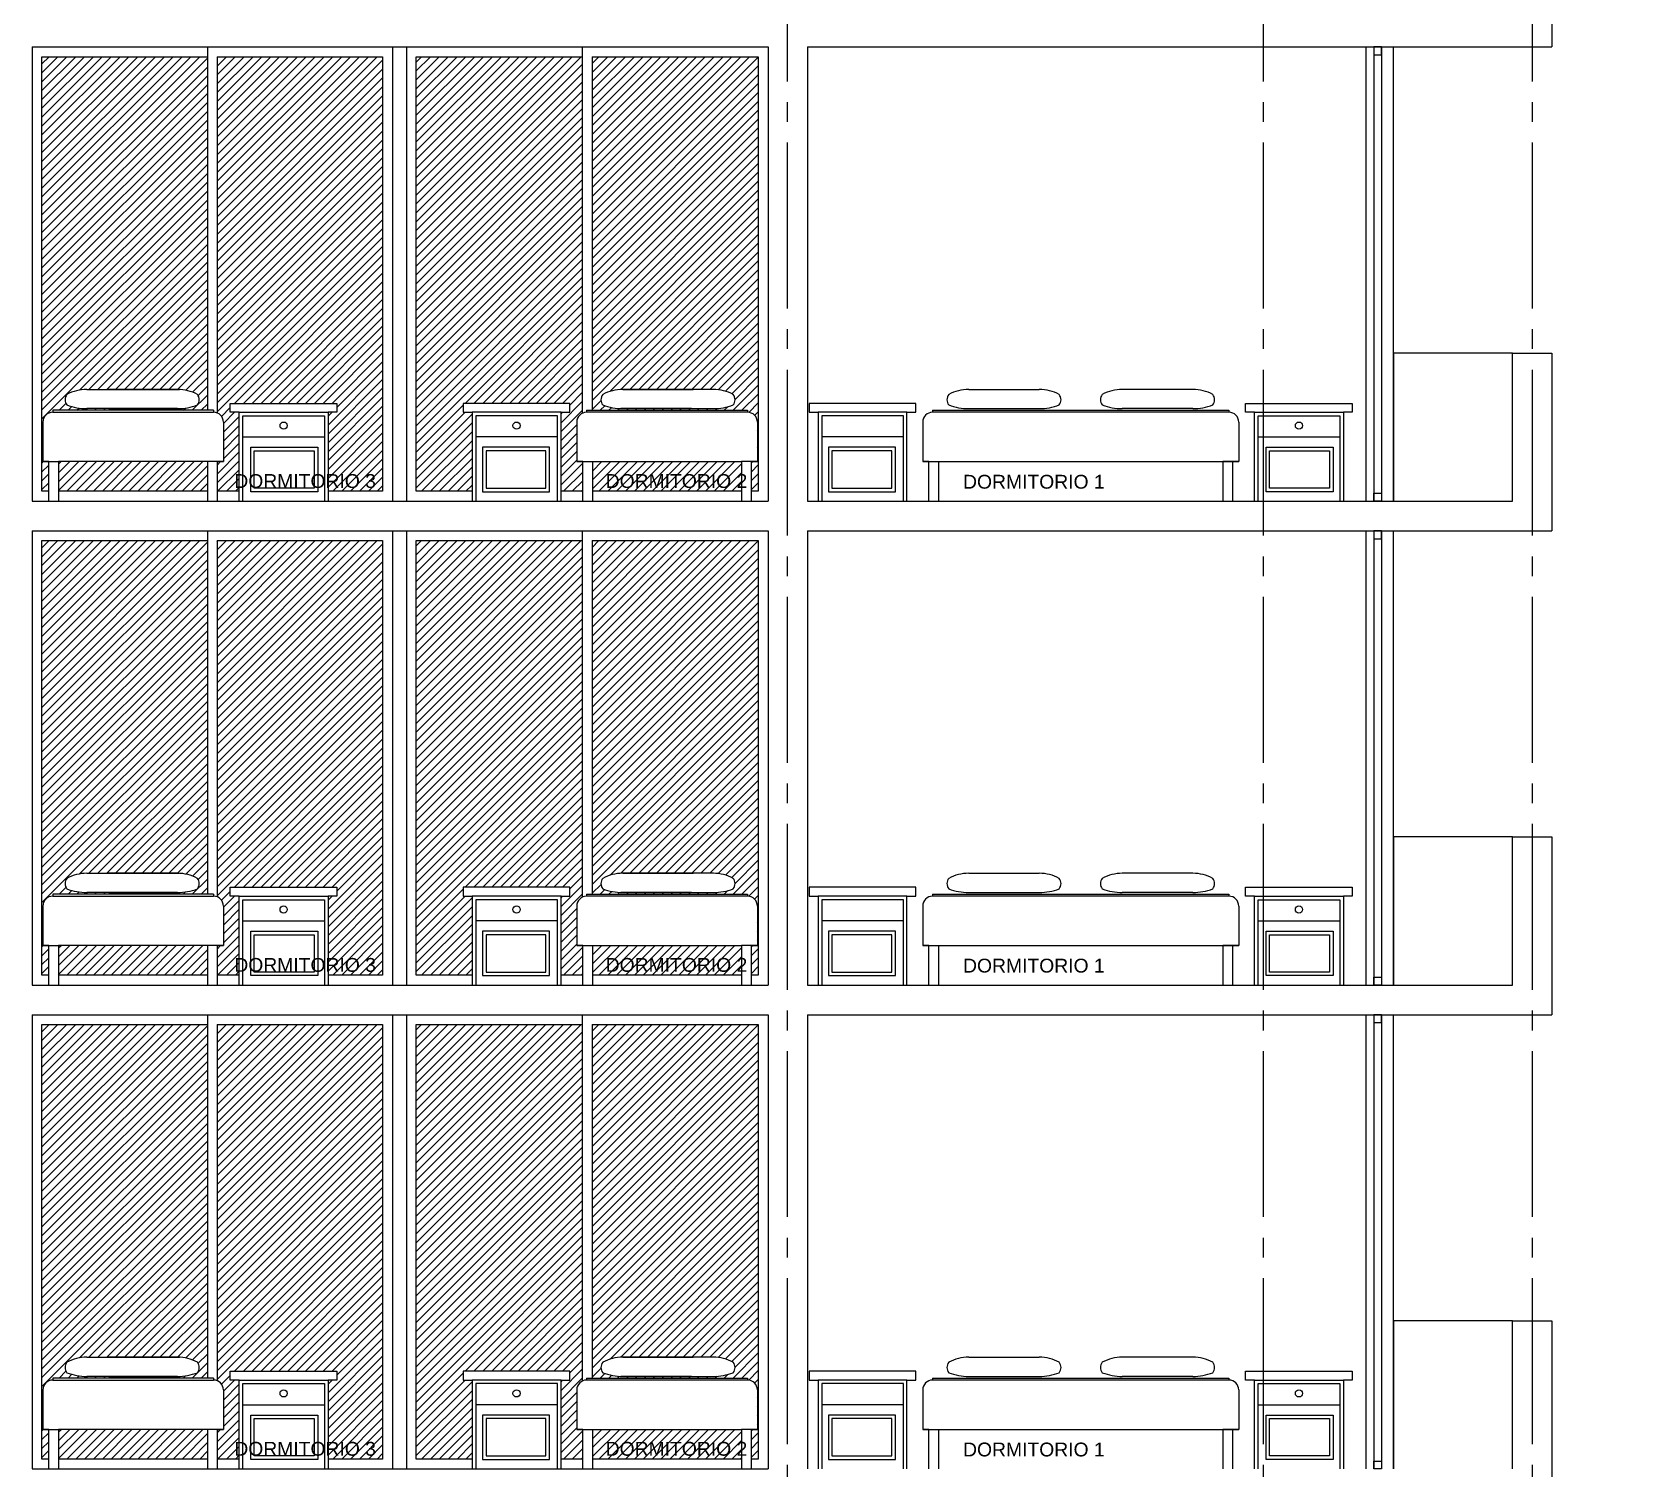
# Model space of a CAD drawing. Header units: millimetres. Extents: x 1217 to 2428, y 234 to 779.
# Drawn here: x 2255.97 to 2264.1, y 389.65 to 396.93 of the extents above; entities that cross this region are included whole.
import ezdxf

# ---------------------------------------------------------------- set-up
doc = ezdxf.new("R2010")
doc.units = ezdxf.units.MM
doc.linetypes.add('ACAD_ISO04W100', pattern=[30, 24, -3, 0, -3])
doc.layers.get('0').update_dxf_attribs({"lineweight": 5})
for name, color, linetype in [('0.1', 251, 'Continuous'), ('0.2', 2, 'Continuous'), ('0.3', 6, 'Continuous'), ('Ejes', 8, 'Continuous'), ('MURO', 5, 'Continuous'), ('Texto', 1, 'Continuous')]:
    doc.layers.add(name, color=color, linetype=linetype)
doc.styles.add('INTERARQ', font='arial.ttf')
doc.styles.get("Standard").update_dxf_attribs({"font": 'arial.ttf'})
doc.dimstyles.new('ESCALA_1-50', dxfattribs={"dimtxt": 0.15, "dimasz": 0.06, "dimexe": 0.18, "dimexo": 0.0625, "dimgap": 0, "dimtad": 0, "dimtih": 1, "dimtoh": 1, "dimzin": 0, "dimdsep": 46, "dimtxsty": 'INTERARQ', "dimblk": 'DIMTICK', "dimcen": 0, "dimse1": 1, "dimse2": 1, "dimclrd": 256, "dimclre": 1, "dimclrt": 2, "dimadec": 0, "dimazin": 0, "dimtfac": 4.5, "dimtofl": 0, "dimtmove": 2, "dimatfit": 3, "dimldrblk": 'DIMTICK', "dimfxl": 1, "dimtolj": 1, "dimtzin": 0, "dimarcsym": 0})
pattern_1 = [(45, (422.33998, -307.52355), (-0.0224506403, 0.0224506403), [])]
pattern_2 = [(45, (422.33998, -305.07355), (-0.0224506403, 0.0224506403), [])]
pattern_3 = [(45, (422.33998, -302.62355), (-0.0224506403, 0.0224506403), [])]

# ---------------------------------------------------------------- blocks, each defined once
blk = doc.blocks.new('DIMTICK')
at = {"color": 1}
for p, q in [((-1, 0), (1, 0)), ((0, 1), (0, -1))]:
    blk.add_line(p, q, dxfattribs=at)
at = {"color": 3, "const_width": 0.141}
blk.add_lwpolyline([(0.71, 0.71), (-0.71, -0.71)], dxfattribs=at)
blk = doc.blocks.new('*D1771')
at = {"layer": '0.1', "lineweight": -2, "ltscale": 3, "transparency": 16777216}
for start, end in [(101.55247, 137.36135), (142.54033, 178.44753)]:
    blk.add_arc((2272.1579, 387.171), 2.2144, start, end, dxfattribs=at)
at = {"layer": 'Defpoints', "color": 0, "ltscale": 3, "transparency": 16777216}
for p in [(2263.1211, 438.421, 0), (2270.8355, 388.9472), (2264.8079, 387.171, 0), (2272.1579, 387.171, 0), (2275.5686, 387.171, 0)]:
    blk.add_point(p, dxfattribs=at)
at = {"layer": '0.1', "lineweight": -2, "ltscale": 3, "transparency": 16777216, "xscale": 0.06, "yscale": 0.06, "zscale": 0.06}
for p, rotation in [((2271.7734, 389.3518), 10.7762347188835), ((2269.9434, 387.171), 269.2237652811169)]:
    blk.add_blockref('DIMTICK', p, dxfattribs=dict(at, rotation=rotation))
at = {"layer": '0.1', "color": 2, "ltscale": 3, "transparency": 16777216, "insert": (2270.4615, 388.5944), "char_height": 0.15, "attachment_point": 5, "style": 'INTERARQ'}
blk.add_mtext('\\A1;80°', dxfattribs=at)

msp = doc.modelspace()

# ---------------------------------------------------------------- hatches: boundary and pattern name
at = {"layer": '0.1', "ltscale": 3}
h = msp.add_hatch(dxfattribs=at)
h.set_pattern_fill('ANSI31', color=256, scale=0.01)
h.set_pattern_definition(pattern_3)
h.paths.add_polyline_path([(2257.07145, 396.80099), (2257.74959, 396.80099), (2257.74959, 394.60099), (2257.4732, 394.60099), (2257.4732, 395.00099), (2257.5182, 395.00099), (2257.5182, 395.04599), (2257.4732, 395.04599), (2257.07145, 395.04599)])
h.paths.add_polyline_path([(2256.912, 396.80099), (2257.07145, 396.80099), (2257.07145, 395.04599), (2256.9782, 395.04599), (2256.9782, 395.00099), (2257.0232, 395.00099), (2257.0232, 394.60099), (2256.91338, 394.60099), (2256.91338, 394.75099), (2256.94338, 394.75099), (2256.94338, 394.95099, 0.3063972), (2256.912, 394.9974)])
h.paths.add_polyline_path([(2256.02441, 396.80099), (2256.862, 396.80099), (2256.862, 395.01099), (2256.07897, 395.01099), (2256.07898, 395.00099, 0.4142136), (2256.02898, 394.95099), (2256.02898, 394.75099), (2256.05898, 394.75099), (2256.05898, 394.60099), (2256.02441, 394.60099)])
h.paths.add_polyline_path([(2256.15083, 395.03802, -0.340832), (2256.15083, 395.0911, -0.1255988), (2256.25178, 395.11687), (2256.71083, 395.11687, -0.1255988), (2256.81178, 395.0911, -0.340832), (2256.81178, 395.03802, -0.0910283), (2256.71083, 395.01948), (2256.25178, 395.01948, -0.0910283)], flags=16)
h.paths.add_polyline_path([(2256.10898, 394.75099), (2256.86338, 394.75099), (2256.86338, 394.60099), (2256.10898, 394.60099)])
h.paths.add_polyline_path([(2257.7347, 394.57919), (2256.98256, 394.57919), (2256.98256, 394.72344), (2257.7347, 394.72344)], flags=9)
h = msp.add_hatch(dxfattribs=at)
h.set_pattern_fill('ANSI31', color=256, scale=0.01)
h.set_pattern_definition(pattern_3)
h.paths.add_polyline_path([(2258.81057, 396.80099), (2259.65155, 396.80099), (2259.64698, 394.95099, 0.4142136), (2259.59698, 395.00099), (2259.59699, 395.01099), (2258.81057, 395.01099)])
h.paths.add_polyline_path([(2258.86418, 395.03802, -0.340832), (2258.86418, 395.0911, -0.1255988), (2258.96513, 395.11687), (2259.32258, 395.11687), (2259.42418, 395.11687, -0.1255988), (2259.52513, 395.0911, -0.340832), (2259.52513, 395.03802, -0.0910283), (2259.42418, 395.01948), (2258.96513, 395.01948, -0.0910283)], flags=16)
h.paths.add_polyline_path([(2258.81258, 394.75099), (2259.56698, 394.75099), (2259.56698, 394.60099), (2258.81258, 394.60099)])
h.paths.add_polyline_path([(2259.61698, 394.75099), (2259.64698, 394.75099), (2259.64698, 394.95099), (2259.65155, 396.80099), (2259.65155, 394.60099), (2259.61698, 394.60099)])
h.paths.add_polyline_path([(2257.91959, 396.80099), (2258.76057, 396.80099), (2258.76057, 394.99589, 0.2861952), (2258.73258, 394.95099), (2258.73258, 394.75099), (2258.76258, 394.75099), (2258.76258, 394.60099), (2258.65276, 394.60099), (2258.65276, 395.00099), (2258.69776, 395.00099), (2258.69776, 395.04599), (2258.20276, 395.04599), (2258.15776, 395.04599), (2258.15776, 395.00099), (2258.20276, 395.00099), (2258.20276, 394.60099), (2257.91959, 394.60099)])
h = msp.add_hatch(dxfattribs=at)
h.set_pattern_fill('ANSI31', color=256, scale=0.01)
h.set_pattern_definition(pattern_2)
h.paths.add_polyline_path([(2257.07145, 394.35099), (2257.74959, 394.35099), (2257.74959, 392.15099), (2257.4732, 392.15099), (2257.4732, 392.55099), (2257.5182, 392.55099), (2257.5182, 392.59599), (2257.4732, 392.59599), (2257.07145, 392.59599)])
h.paths.add_polyline_path([(2256.912, 394.35099), (2257.07145, 394.35099), (2257.07145, 392.59599), (2256.9782, 392.59599), (2256.9782, 392.55099), (2257.0232, 392.55099), (2257.0232, 392.15099), (2256.91338, 392.15099), (2256.91338, 392.30099), (2256.94338, 392.30099), (2256.94338, 392.50099, 0.3063972), (2256.912, 392.5474)])
h.paths.add_polyline_path([(2256.02441, 394.35099), (2256.862, 394.35099), (2256.862, 392.56099), (2256.07897, 392.56099), (2256.07898, 392.55099, 0.4142136), (2256.02898, 392.50099), (2256.02898, 392.30099), (2256.05898, 392.30099), (2256.05898, 392.15099), (2256.02441, 392.15099)])
h.paths.add_polyline_path([(2256.15083, 392.58802, -0.340832), (2256.15083, 392.6411, -0.1255988), (2256.25178, 392.66687), (2256.71083, 392.66687, -0.1255988), (2256.81178, 392.6411, -0.340832), (2256.81178, 392.58802, -0.0910283), (2256.71083, 392.56948), (2256.25178, 392.56948, -0.0910283)], flags=16)
h.paths.add_polyline_path([(2256.10898, 392.30099), (2256.86338, 392.30099), (2256.86338, 392.15099), (2256.10898, 392.15099)])
h.paths.add_polyline_path([(2257.7347, 392.12919), (2256.98256, 392.12919), (2256.98256, 392.27344), (2257.7347, 392.27344)], flags=9)
h = msp.add_hatch(dxfattribs=at)
h.set_pattern_fill('ANSI31', color=256, scale=0.01)
h.set_pattern_definition(pattern_2)
h.paths.add_polyline_path([(2258.81057, 394.35099), (2259.65155, 394.35099), (2259.64698, 392.50099, 0.4142136), (2259.59698, 392.55099), (2259.59699, 392.56099), (2258.81057, 392.56099)])
h.paths.add_polyline_path([(2258.86418, 392.58802, -0.340832), (2258.86418, 392.6411, -0.1255988), (2258.96513, 392.66687), (2259.32258, 392.66687), (2259.42418, 392.66687, -0.1255988), (2259.52513, 392.6411, -0.340832), (2259.52513, 392.58802, -0.0910283), (2259.42418, 392.56948), (2258.96513, 392.56948, -0.0910283)], flags=16)
h.paths.add_polyline_path([(2258.81258, 392.30099), (2259.56698, 392.30099), (2259.56698, 392.15099), (2258.81258, 392.15099)])
h.paths.add_polyline_path([(2259.61698, 392.30099), (2259.64698, 392.30099), (2259.64698, 392.50099), (2259.65155, 394.35099), (2259.65155, 392.15099), (2259.61698, 392.15099)])
h.paths.add_polyline_path([(2257.91959, 394.35099), (2258.76057, 394.35099), (2258.76057, 392.54589, 0.2861952), (2258.73258, 392.50099), (2258.73258, 392.30099), (2258.76258, 392.30099), (2258.76258, 392.15099), (2258.65276, 392.15099), (2258.65276, 392.55099), (2258.69776, 392.55099), (2258.69776, 392.59599), (2258.20276, 392.59599), (2258.15776, 392.59599), (2258.15776, 392.55099), (2258.20276, 392.55099), (2258.20276, 392.15099), (2257.91959, 392.15099)])
h = msp.add_hatch(dxfattribs=at)
h.set_pattern_fill('ANSI31', color=256, scale=0.01)
h.set_pattern_definition(pattern_1)
h.paths.add_polyline_path([(2257.07145, 391.90099), (2257.74959, 391.90099), (2257.74959, 389.70099), (2257.4732, 389.70099), (2257.4732, 390.10099), (2257.5182, 390.10099), (2257.5182, 390.14599), (2257.4732, 390.14599), (2257.07145, 390.14599)])
h.paths.add_polyline_path([(2256.912, 391.90099), (2257.07145, 391.90099), (2257.07145, 390.14599), (2256.9782, 390.14599), (2256.9782, 390.10099), (2257.0232, 390.10099), (2257.0232, 389.70099), (2256.91338, 389.70099), (2256.91338, 389.85099), (2256.94338, 389.85099), (2256.94338, 390.05099, 0.3063972), (2256.912, 390.0974)])
h.paths.add_polyline_path([(2256.02441, 391.90099), (2256.862, 391.90099), (2256.862, 390.11099), (2256.07897, 390.11099), (2256.07898, 390.10099, 0.4142136), (2256.02898, 390.05099), (2256.02898, 389.85099), (2256.05898, 389.85099), (2256.05898, 389.70099), (2256.02441, 389.70099)])
h.paths.add_polyline_path([(2256.15083, 390.13802, -0.340832), (2256.15083, 390.1911, -0.1255988), (2256.25178, 390.21687), (2256.71083, 390.21687, -0.1255988), (2256.81178, 390.1911, -0.340832), (2256.81178, 390.13802, -0.0910283), (2256.71083, 390.11948), (2256.25178, 390.11948, -0.0910283)], flags=16)
h.paths.add_polyline_path([(2256.10898, 389.85099), (2256.86338, 389.85099), (2256.86338, 389.70099), (2256.10898, 389.70099)])
h.paths.add_polyline_path([(2257.7347, 389.67919), (2256.98256, 389.67919), (2256.98256, 389.82344), (2257.7347, 389.82344)], flags=9)
h = msp.add_hatch(dxfattribs=at)
h.set_pattern_fill('ANSI31', color=256, scale=0.01)
h.set_pattern_definition(pattern_1)
h.paths.add_polyline_path([(2258.81057, 391.90099), (2259.65155, 391.90099), (2259.64698, 390.05099, 0.4142136), (2259.59698, 390.10099), (2259.59699, 390.11099), (2258.81057, 390.11099)])
h.paths.add_polyline_path([(2258.86418, 390.13802, -0.340832), (2258.86418, 390.1911, -0.1255988), (2258.96513, 390.21687), (2259.32258, 390.21687), (2259.42418, 390.21687, -0.1255988), (2259.52513, 390.1911, -0.340832), (2259.52513, 390.13802, -0.0910283), (2259.42418, 390.11948), (2258.96513, 390.11948, -0.0910283)], flags=16)
h.paths.add_polyline_path([(2258.81258, 389.85099), (2259.56698, 389.85099), (2259.56698, 389.70099), (2258.81258, 389.70099)])
h.paths.add_polyline_path([(2259.61698, 389.85099), (2259.64698, 389.85099), (2259.64698, 390.05099), (2259.65155, 391.90099), (2259.65155, 389.70099), (2259.61698, 389.70099)])
h.paths.add_polyline_path([(2257.91959, 391.90099), (2258.76057, 391.90099), (2258.76057, 390.09589, 0.2861952), (2258.73258, 390.05099), (2258.73258, 389.85099), (2258.76258, 389.85099), (2258.76258, 389.70099), (2258.65276, 389.70099), (2258.65276, 390.10099), (2258.69776, 390.10099), (2258.69776, 390.14599), (2258.20276, 390.14599), (2258.15776, 390.14599), (2258.15776, 390.10099), (2258.20276, 390.10099), (2258.20276, 389.70099), (2257.91959, 389.70099)])

# ---------------------------------------------------------------- linework, layer by layer
at = {"layer": '0.1', "linetype": 'ByBlock'}
for p, q in [((2256.02898, 394.95099, 0), (2256.02898, 394.75099, 0)), ((2256.89338, 395.01099, 0), (2256.07897, 395.01099, 0)), ((2256.07898, 395.00099, 0), (2256.89337, 395.00099, 0)), ((2256.94338, 394.95099, 0), (2256.94338, 394.75099, 0)), ((2258.73258, 394.95099, 0), (2258.73258, 394.75099, 0)), ((2258.78258, 395.01099, 0), (2259.59699, 395.01099, 0)), ((2259.59698, 395.00099, 0), (2258.78259, 395.00099, 0)), ((2259.64698, 394.95099, 0), (2259.64698, 394.75099, 0)), ((2260.48449, 394.95099, 0), (2260.48449, 394.75099, 0)), ((2262.0345, 395.00099, 0), (2260.53448, 395.00099, 0)), ((2260.53449, 395.01099, 0), (2262.0345, 395.01099, 0)), ((2262.08449, 394.95099, 0), (2262.08449, 394.75099, 0)), ((2256.02898, 394.75099, 0), (2256.10898, 394.75099, 0)), ((2256.05898, 394.75099, 0), (2256.02898, 394.75099, 0)), ((2256.05898, 394.55099, 0), (2256.05898, 394.75099, 0)), ((2256.94338, 394.75099, 0), (2256.10898, 394.75099, 0)), ((2256.10898, 394.75099, 0), (2256.10898, 394.55099, 0)), ((2256.94338, 394.75099, 0), (2256.86338, 394.75099, 0)), ((2256.91338, 394.75099, 0), (2256.94338, 394.75099, 0)), ((2256.91338, 394.55099, 0), (2256.91338, 394.75099, 0)), ((2258.73258, 394.75099, 0), (2258.81258, 394.75099, 0)), ((2258.73258, 394.75099, 0), (2259.56698, 394.75099, 0)), ((2258.76258, 394.75099, 0), (2258.73258, 394.75099, 0)), ((2258.76258, 394.55099, 0), (2258.76258, 394.75099, 0)), ((2259.56698, 394.75099, 0), (2259.56698, 394.55099, 0)), ((2259.64698, 394.75099, 0), (2259.56698, 394.75099, 0)), ((2259.61698, 394.75099, 0), (2259.64698, 394.75099, 0)), ((2259.61698, 394.55099, 0), (2259.61698, 394.75099, 0)), ((2260.48449, 394.75099, 0), (2260.56449, 394.75099, 0)), ((2260.48449, 394.75099, 0), (2262.08449, 394.75099, 0)), ((2260.51449, 394.75099, 0), (2260.48449, 394.75099, 0)), ((2260.51449, 394.55099, 0), (2260.51449, 394.75099, 0)), ((2262.00449, 394.75099, 0), (2262.00449, 394.55099, 0)), ((2262.08449, 394.75099, 0), (2262.00449, 394.75099, 0)), ((2262.05449, 394.75099, 0), (2262.08449, 394.75099, 0)), ((2262.05449, 394.55099, 0), (2262.05449, 394.75099, 0)), ((2256.02898, 392.50099, 0), (2256.02898, 392.30099, 0)), ((2256.89338, 392.56099, 0), (2256.07897, 392.56099, 0)), ((2256.07898, 392.55099, 0), (2256.89337, 392.55099, 0)), ((2256.94338, 392.50099, 0), (2256.94338, 392.30099, 0)), ((2258.73258, 392.50099, 0), (2258.73258, 392.30099, 0)), ((2258.78258, 392.56099, 0), (2259.59699, 392.56099, 0)), ((2259.59698, 392.55099, 0), (2258.78259, 392.55099, 0)), ((2259.64698, 392.50099, 0), (2259.64698, 392.30099, 0)), ((2260.48449, 392.50099, 0), (2260.48449, 392.30099, 0)), ((2262.0345, 392.55099, 0), (2260.53448, 392.55099, 0)), ((2260.53449, 392.56099, 0), (2262.0345, 392.56099, 0)), ((2262.08449, 392.50099, 0), (2262.08449, 392.30099, 0)), ((2256.02898, 392.30099, 0), (2256.10898, 392.30099, 0)), ((2256.05898, 392.30099, 0), (2256.02898, 392.30099, 0)), ((2256.05898, 392.10099, 0), (2256.05898, 392.30099, 0)), ((2256.94338, 392.30099, 0), (2256.10898, 392.30099, 0)), ((2256.10898, 392.30099, 0), (2256.10898, 392.10099, 0)), ((2256.94338, 392.30099, 0), (2256.86338, 392.30099, 0)), ((2256.91338, 392.30099, 0), (2256.94338, 392.30099, 0)), ((2256.91338, 392.10099, 0), (2256.91338, 392.30099, 0)), ((2258.73258, 392.30099, 0), (2258.81258, 392.30099, 0)), ((2258.73258, 392.30099, 0), (2259.56698, 392.30099, 0)), ((2258.76258, 392.30099, 0), (2258.73258, 392.30099, 0)), ((2258.76258, 392.10099, 0), (2258.76258, 392.30099, 0)), ((2259.56698, 392.30099, 0), (2259.56698, 392.10099, 0)), ((2259.64698, 392.30099, 0), (2259.56698, 392.30099, 0)), ((2259.61698, 392.30099, 0), (2259.64698, 392.30099, 0)), ((2259.61698, 392.10099, 0), (2259.61698, 392.30099, 0)), ((2260.48449, 392.30099, 0), (2260.56449, 392.30099, 0)), ((2260.48449, 392.30099, 0), (2262.08449, 392.30099, 0)), ((2260.51449, 392.30099, 0), (2260.48449, 392.30099, 0)), ((2260.51449, 392.10099, 0), (2260.51449, 392.30099, 0)), ((2262.00449, 392.30099, 0), (2262.00449, 392.10099, 0)), ((2262.08449, 392.30099, 0), (2262.00449, 392.30099, 0)), ((2262.05449, 392.30099, 0), (2262.08449, 392.30099, 0)), ((2262.05449, 392.10099, 0), (2262.05449, 392.30099, 0)), ((2256.89338, 390.11099, 0), (2256.07897, 390.11099, 0)), ((2256.07898, 390.10099, 0), (2256.89337, 390.10099, 0)), ((2258.78258, 390.11099, 0), (2259.59699, 390.11099, 0)), ((2259.59698, 390.10099, 0), (2258.78259, 390.10099, 0)), ((2262.0345, 390.10099, 0), (2260.53448, 390.10099, 0)), ((2260.53449, 390.11099, 0), (2262.0345, 390.11099, 0)), ((2256.02898, 390.05099, 0), (2256.02898, 389.85099, 0)), ((2256.94338, 390.05099, 0), (2256.94338, 389.85099, 0)), ((2258.73258, 390.05099, 0), (2258.73258, 389.85099, 0)), ((2259.64698, 390.05099, 0), (2259.64698, 389.85099, 0)), ((2260.48449, 390.05099, 0), (2260.48449, 389.85099, 0)), ((2262.08449, 390.05099, 0), (2262.08449, 389.85099, 0)), ((2256.02898, 389.85099, 0), (2256.10898, 389.85099, 0)), ((2256.05898, 389.85099, 0), (2256.02898, 389.85099, 0)), ((2256.05898, 389.65099, 0), (2256.05898, 389.85099, 0)), ((2256.94338, 389.85099, 0), (2256.10898, 389.85099, 0)), ((2256.10898, 389.85099, 0), (2256.10898, 389.65099, 0)), ((2256.94338, 389.85099, 0), (2256.86338, 389.85099, 0)), ((2256.91338, 389.85099, 0), (2256.94338, 389.85099, 0)), ((2256.91338, 389.65099, 0), (2256.91338, 389.85099, 0)), ((2258.73258, 389.85099, 0), (2258.81258, 389.85099, 0)), ((2258.73258, 389.85099, 0), (2259.56698, 389.85099, 0)), ((2258.76258, 389.85099, 0), (2258.73258, 389.85099, 0)), ((2258.76258, 389.65099, 0), (2258.76258, 389.85099, 0)), ((2259.56698, 389.85099, 0), (2259.56698, 389.65099, 0)), ((2259.64698, 389.85099, 0), (2259.56698, 389.85099, 0)), ((2259.61698, 389.85099, 0), (2259.64698, 389.85099, 0)), ((2259.61698, 389.65099, 0), (2259.61698, 389.85099, 0)), ((2260.48449, 389.85099, 0), (2260.56449, 389.85099, 0)), ((2260.48449, 389.85099, 0), (2262.08449, 389.85099, 0)), ((2260.51449, 389.85099, 0), (2260.48449, 389.85099, 0)), ((2260.51449, 389.65099, 0), (2260.51449, 389.85099, 0)), ((2262.00449, 389.85099, 0), (2262.00449, 389.65099, 0)), ((2262.08449, 389.85099, 0), (2262.00449, 389.85099, 0)), ((2262.05449, 389.85099, 0), (2262.08449, 389.85099, 0)), ((2262.05449, 389.65099, 0), (2262.05449, 389.85099, 0))]:
    msp.add_line(p, q, dxfattribs=at)
at = {"layer": '0.1'}
for p, q in [((2256.86338, 394.75099, 0), (2256.86338, 394.55099, 0)), ((2258.81258, 394.75099, 0), (2258.81258, 394.55099, 0)), ((2260.56449, 394.75099, 0), (2260.56449, 394.55099, 0)), ((2256.86338, 392.30099, 0), (2256.86338, 392.10099, 0)), ((2258.81258, 392.30099, 0), (2258.81258, 392.10099, 0)), ((2260.56449, 392.30099, 0), (2260.56449, 392.10099, 0)), ((2256.86338, 389.85099, 0), (2256.86338, 389.65099, 0)), ((2258.81258, 389.85099, 0), (2258.81258, 389.65099, 0)), ((2260.56449, 389.85099, 0), (2260.56449, 389.65099, 0))]:
    msp.add_line(p, q, dxfattribs=at)
at = {"layer": '0.1', "ltscale": 3, "elevation": 0}
for points in [[(2256.862, 396.85099), (2256.862, 395.01099)], [(2258.76057, 396.85099), (2258.76057, 394.99589)], [(2262.7281, 396.85099), (2262.7281, 394.55099)], [(2262.7681, 396.85099), (2262.7681, 394.55099)], [(2262.8081, 396.85099), (2262.8081, 394.55099)], [(2262.8681, 394.55099), (2262.8681, 396.85099)], [(2262.86811, 395.30099), (2262.86811, 396.85099)], [(2256.05898, 394.60099), (2256.02441, 394.60099), (2256.02441, 396.80099), (2256.862, 396.80099)], [(2256.912, 396.80099), (2257.74959, 396.80099), (2257.74959, 394.60099), (2257.4732, 394.60099)], [(2256.912, 396.80099), (2256.912, 394.9974)], [(2258.20276, 394.60099), (2257.91959, 394.60099), (2257.91959, 396.80099), (2258.76057, 396.80099)], [(2258.81057, 396.80099), (2259.65155, 396.80099), (2259.65155, 394.60099), (2259.61698, 394.60099)], [(2258.81057, 396.80099), (2258.81057, 395.01099)], [(2262.86811, 395.30099), (2262.86811, 394.55099)], [(2263.47011, 395.30099), (2262.86811, 395.30099)], [(2256.86338, 394.60099), (2256.10898, 394.60099)], [(2257.0232, 394.60099), (2256.91338, 394.60099)], [(2258.76258, 394.60099), (2258.65276, 394.60099)], [(2259.56698, 394.60099), (2258.81258, 394.60099)], [(2256.862, 394.40099), (2256.862, 392.56099)], [(2258.76057, 394.40099), (2258.76057, 392.54589)], [(2262.7281, 394.40099), (2262.7281, 392.10099)], [(2262.7681, 394.40099), (2262.7681, 392.10099)], [(2262.8081, 394.40099), (2262.8081, 392.10099)], [(2262.8681, 392.10099), (2262.8681, 394.40099)], [(2262.86811, 392.85099), (2262.86811, 394.40099)], [(2256.05898, 392.15099), (2256.02441, 392.15099), (2256.02441, 394.35099), (2256.862, 394.35099)], [(2256.912, 394.35099), (2257.74959, 394.35099), (2257.74959, 392.15099), (2257.4732, 392.15099)], [(2256.912, 394.35099), (2256.912, 392.5474)], [(2258.20276, 392.15099), (2257.91959, 392.15099), (2257.91959, 394.35099), (2258.76057, 394.35099)], [(2258.81057, 394.35099), (2259.65155, 394.35099), (2259.65155, 392.15099), (2259.61698, 392.15099)], [(2258.81057, 394.35099), (2258.81057, 392.56099)], [(2262.86811, 392.85099), (2262.86811, 392.10099)], [(2263.47011, 392.85099), (2262.86811, 392.85099)], [(2256.86338, 392.15099), (2256.10898, 392.15099)], [(2257.0232, 392.15099), (2256.91338, 392.15099)], [(2258.76258, 392.15099), (2258.65276, 392.15099)], [(2259.56698, 392.15099), (2258.81258, 392.15099)], [(2256.862, 391.95099), (2256.862, 390.11099)], [(2258.76057, 391.95099), (2258.76057, 390.09589)], [(2262.7281, 391.95099), (2262.7281, 389.65099)], [(2262.7681, 391.95099), (2262.7681, 389.65099)], [(2262.8081, 391.95099), (2262.8081, 389.65099)], [(2262.8681, 389.65099), (2262.8681, 391.95099)], [(2262.86811, 390.40099), (2262.86811, 391.95099)], [(2256.05898, 389.70099), (2256.02441, 389.70099), (2256.02441, 391.90099), (2256.862, 391.90099)], [(2256.912, 391.90099), (2257.74959, 391.90099), (2257.74959, 389.70099), (2257.4732, 389.70099)], [(2256.912, 391.90099), (2256.912, 390.0974)], [(2258.20276, 389.70099), (2257.91959, 389.70099), (2257.91959, 391.90099), (2258.76057, 391.90099)], [(2258.81057, 391.90099), (2259.65155, 391.90099), (2259.65155, 389.70099), (2259.61698, 389.70099)], [(2258.81057, 391.90099), (2258.81057, 390.11099)], [(2262.86811, 390.40099), (2262.86811, 389.65099)], [(2263.47011, 390.40099), (2262.86811, 390.40099)], [(2256.86338, 389.70099), (2256.10898, 389.70099)], [(2257.0232, 389.70099), (2256.91338, 389.70099)], [(2258.76258, 389.70099), (2258.65276, 389.70099)], [(2259.56698, 389.70099), (2258.81258, 389.70099)]]:
    msp.add_lwpolyline(points, dxfattribs=at)
at = {"layer": '0.1', "elevation": 0}
for points in [[(2256.25175, 395.11687), (2256.72058, 395.11687)], [(2256.71083, 395.11687), (2256.35338, 395.11687)], [(2259.42421, 395.11687), (2258.95538, 395.11687)], [(2258.96513, 395.11687), (2259.32258, 395.11687)], [(2260.71704, 395.11687), (2261.07449, 395.11687)], [(2261.85193, 395.11687), (2261.49449, 395.11687)], [(2256.71083, 395.01948), (2256.25177, 395.01948)], [(2256.36313, 395.01948), (2256.72058, 395.01948)], [(2259.31282, 395.01948), (2258.95538, 395.01948)], [(2258.96513, 395.01948), (2259.42419, 395.01948)], [(2260.71704, 395.01948), (2261.07449, 395.01948)], [(2261.85193, 395.01948), (2261.49449, 395.01948)], [(2256.25175, 392.66687), (2256.72058, 392.66687)], [(2256.71083, 392.66687), (2256.35338, 392.66687)], [(2259.42421, 392.66687), (2258.95538, 392.66687)], [(2258.96513, 392.66687), (2259.32258, 392.66687)], [(2260.71704, 392.66687), (2261.07449, 392.66687)], [(2261.85193, 392.66687), (2261.49449, 392.66687)], [(2256.71083, 392.56948), (2256.25177, 392.56948)], [(2256.36313, 392.56948), (2256.72058, 392.56948)], [(2259.31282, 392.56948), (2258.95538, 392.56948)], [(2258.96513, 392.56948), (2259.42419, 392.56948)], [(2260.71704, 392.56948), (2261.07449, 392.56948)], [(2261.85193, 392.56948), (2261.49449, 392.56948)], [(2256.25175, 390.21687), (2256.72058, 390.21687)], [(2256.71083, 390.21687), (2256.35338, 390.21687)], [(2259.42421, 390.21687), (2258.95538, 390.21687)], [(2258.96513, 390.21687), (2259.32258, 390.21687)], [(2260.71704, 390.21687), (2261.07449, 390.21687)], [(2261.85193, 390.21687), (2261.49449, 390.21687)], [(2256.71083, 390.11948), (2256.25177, 390.11948)], [(2256.36313, 390.11948), (2256.72058, 390.11948)], [(2259.31282, 390.11948), (2258.95538, 390.11948)], [(2258.96513, 390.11948), (2259.42419, 390.11948)], [(2260.71704, 390.11948), (2261.07449, 390.11948)], [(2261.85193, 390.11948), (2261.49449, 390.11948)]]:
    msp.add_lwpolyline(points, dxfattribs=at)
at = {"layer": '0.1', "linetype": 'ByBlock', "elevation": 0}
for points in [[(2257.0232, 395.00099), (2256.9782, 395.00099), (2256.9782, 395.04599), (2257.4732, 395.04599), (2257.5182, 395.04599), (2257.5182, 395.00099), (2257.4732, 395.00099)], [(2258.65276, 395.00099), (2258.69776, 395.00099), (2258.69776, 395.04599), (2258.20276, 395.04599), (2258.15776, 395.04599), (2258.15776, 395.00099), (2258.20276, 395.00099)], [(2260.40467, 395.00099), (2260.44967, 395.00099), (2260.44967, 395.04599), (2259.95467, 395.04599), (2259.90967, 395.04599), (2259.90967, 395.00099), (2259.95467, 395.00099)], [(2262.1643, 395.00099), (2262.1193, 395.00099), (2262.1193, 395.04599), (2262.6143, 395.04599), (2262.6593, 395.04599), (2262.6593, 395.00099), (2262.6143, 395.00099)], [(2256.07897, 395.01099), (2256.07898, 395.00099)], [(2256.89338, 395.01099), (2256.89337, 395.00099)], [(2257.0232, 394.55099), (2257.0232, 395.00099), (2257.4732, 395.00099), (2257.4732, 394.55099)], [(2257.0412, 394.55099), (2257.0412, 394.98299), (2257.4552, 394.98299), (2257.4552, 394.55099)], [(2258.65276, 394.55099), (2258.65276, 395.00099), (2258.20276, 395.00099), (2258.20276, 394.55099)], [(2258.63476, 394.55099), (2258.63476, 394.98299), (2258.22076, 394.98299), (2258.22076, 394.55099)], [(2258.78258, 395.01099), (2258.78259, 395.00099)], [(2259.59699, 395.01099), (2259.59698, 395.00099)], [(2260.40467, 394.55099), (2260.40467, 395.00099), (2259.95467, 395.00099), (2259.95467, 394.55099)], [(2260.38667, 394.55099), (2260.38667, 394.98299), (2259.97267, 394.98299), (2259.97267, 394.55099)], [(2260.53449, 395.01099), (2260.5345, 395.00099)], [(2262.0345, 395.01099), (2262.03449, 395.00099)], [(2262.1643, 394.55099), (2262.1643, 395.00099), (2262.6143, 395.00099), (2262.6143, 394.55099)], [(2262.1823, 394.55099), (2262.1823, 394.98299), (2262.5963, 394.98299), (2262.5963, 394.55099)], [(2257.0412, 394.87609), (2257.4552, 394.87609)], [(2258.63476, 394.87609), (2258.22076, 394.87609)], [(2260.38667, 394.87609), (2259.97267, 394.87609)], [(2262.1823, 394.87609), (2262.5963, 394.87609)], [(2257.0232, 392.55099), (2256.9782, 392.55099), (2256.9782, 392.59599), (2257.4732, 392.59599), (2257.5182, 392.59599), (2257.5182, 392.55099), (2257.4732, 392.55099)], [(2258.65276, 392.55099), (2258.69776, 392.55099), (2258.69776, 392.59599), (2258.20276, 392.59599), (2258.15776, 392.59599), (2258.15776, 392.55099), (2258.20276, 392.55099)], [(2260.40467, 392.55099), (2260.44967, 392.55099), (2260.44967, 392.59599), (2259.95467, 392.59599), (2259.90967, 392.59599), (2259.90967, 392.55099), (2259.95467, 392.55099)], [(2262.1643, 392.55099), (2262.1193, 392.55099), (2262.1193, 392.59599), (2262.6143, 392.59599), (2262.6593, 392.59599), (2262.6593, 392.55099), (2262.6143, 392.55099)], [(2256.07897, 392.56099), (2256.07898, 392.55099)], [(2256.89338, 392.56099), (2256.89337, 392.55099)], [(2257.0232, 392.10099), (2257.0232, 392.55099), (2257.4732, 392.55099), (2257.4732, 392.10099)], [(2257.0412, 392.10099), (2257.0412, 392.53299), (2257.4552, 392.53299), (2257.4552, 392.10099)], [(2258.65276, 392.10099), (2258.65276, 392.55099), (2258.20276, 392.55099), (2258.20276, 392.10099)], [(2258.63476, 392.10099), (2258.63476, 392.53299), (2258.22076, 392.53299), (2258.22076, 392.10099)], [(2258.78258, 392.56099), (2258.78259, 392.55099)], [(2259.59699, 392.56099), (2259.59698, 392.55099)], [(2260.40467, 392.10099), (2260.40467, 392.55099), (2259.95467, 392.55099), (2259.95467, 392.10099)], [(2260.38667, 392.10099), (2260.38667, 392.53299), (2259.97267, 392.53299), (2259.97267, 392.10099)], [(2260.53449, 392.56099), (2260.5345, 392.55099)], [(2262.0345, 392.56099), (2262.03449, 392.55099)], [(2262.1643, 392.10099), (2262.1643, 392.55099), (2262.6143, 392.55099), (2262.6143, 392.10099)], [(2262.1823, 392.10099), (2262.1823, 392.53299), (2262.5963, 392.53299), (2262.5963, 392.10099)], [(2257.0412, 392.42609), (2257.4552, 392.42609)], [(2258.63476, 392.42609), (2258.22076, 392.42609)], [(2260.38667, 392.42609), (2259.97267, 392.42609)], [(2262.1823, 392.42609), (2262.5963, 392.42609)], [(2257.0232, 390.10099), (2256.9782, 390.10099), (2256.9782, 390.14599), (2257.4732, 390.14599), (2257.5182, 390.14599), (2257.5182, 390.10099), (2257.4732, 390.10099)], [(2258.65276, 390.10099), (2258.69776, 390.10099), (2258.69776, 390.14599), (2258.20276, 390.14599), (2258.15776, 390.14599), (2258.15776, 390.10099), (2258.20276, 390.10099)], [(2260.40467, 390.10099), (2260.44967, 390.10099), (2260.44967, 390.14599), (2259.95467, 390.14599), (2259.90967, 390.14599), (2259.90967, 390.10099), (2259.95467, 390.10099)], [(2262.1643, 390.10099), (2262.1193, 390.10099), (2262.1193, 390.14599), (2262.6143, 390.14599), (2262.6593, 390.14599), (2262.6593, 390.10099), (2262.6143, 390.10099)], [(2256.07897, 390.11099), (2256.07898, 390.10099)], [(2256.89338, 390.11099), (2256.89337, 390.10099)], [(2257.0232, 389.65099), (2257.0232, 390.10099), (2257.4732, 390.10099), (2257.4732, 389.65099)], [(2257.0412, 389.65099), (2257.0412, 390.08299), (2257.4552, 390.08299), (2257.4552, 389.65099)], [(2258.65276, 389.65099), (2258.65276, 390.10099), (2258.20276, 390.10099), (2258.20276, 389.65099)], [(2258.63476, 389.65099), (2258.63476, 390.08299), (2258.22076, 390.08299), (2258.22076, 389.65099)], [(2258.78258, 390.11099), (2258.78259, 390.10099)], [(2259.59699, 390.11099), (2259.59698, 390.10099)], [(2260.40467, 389.65099), (2260.40467, 390.10099), (2259.95467, 390.10099), (2259.95467, 389.65099)], [(2260.38667, 389.65099), (2260.38667, 390.08299), (2259.97267, 390.08299), (2259.97267, 389.65099)], [(2260.53449, 390.11099), (2260.5345, 390.10099)], [(2262.0345, 390.11099), (2262.03449, 390.10099)], [(2262.1643, 389.65099), (2262.1643, 390.10099), (2262.6143, 390.10099), (2262.6143, 389.65099)], [(2262.1823, 389.65099), (2262.1823, 390.08299), (2262.5963, 390.08299), (2262.5963, 389.65099)], [(2257.0412, 389.97609), (2257.4552, 389.97609)], [(2258.63476, 389.97609), (2258.22076, 389.97609)], [(2260.38667, 389.97609), (2259.97267, 389.97609)], [(2262.1823, 389.97609), (2262.5963, 389.97609)]]:
    msp.add_lwpolyline(points, dxfattribs=at)
for points in [[(2257.0818, 394.82377), (2257.42104, 394.82377), (2257.42104, 394.599), (2257.0818, 394.599)], [(2257.0998, 394.80577), (2257.40304, 394.80577), (2257.40304, 394.617), (2257.0998, 394.617)], [(2258.59416, 394.82377), (2258.25492, 394.82377), (2258.25492, 394.599), (2258.59416, 394.599)], [(2258.57616, 394.80577), (2258.27292, 394.80577), (2258.27292, 394.617), (2258.57616, 394.617)], [(2260.34607, 394.82377), (2260.00682, 394.82377), (2260.00682, 394.599), (2260.34607, 394.599)], [(2260.32807, 394.80577), (2260.02482, 394.80577), (2260.02482, 394.617), (2260.32807, 394.617)], [(2262.2229, 394.82377), (2262.56215, 394.82377), (2262.56215, 394.599), (2262.2229, 394.599)], [(2262.2409, 394.80577), (2262.54415, 394.80577), (2262.54415, 394.617), (2262.2409, 394.617)], [(2257.0818, 392.37377), (2257.42104, 392.37377), (2257.42104, 392.149), (2257.0818, 392.149)], [(2257.0998, 392.35577), (2257.40304, 392.35577), (2257.40304, 392.167), (2257.0998, 392.167)], [(2258.59416, 392.37377), (2258.25492, 392.37377), (2258.25492, 392.149), (2258.59416, 392.149)], [(2258.57616, 392.35577), (2258.27292, 392.35577), (2258.27292, 392.167), (2258.57616, 392.167)], [(2260.34607, 392.37377), (2260.00682, 392.37377), (2260.00682, 392.149), (2260.34607, 392.149)], [(2260.32807, 392.35577), (2260.02482, 392.35577), (2260.02482, 392.167), (2260.32807, 392.167)], [(2262.2229, 392.37377), (2262.56215, 392.37377), (2262.56215, 392.149), (2262.2229, 392.149)], [(2262.2409, 392.35577), (2262.54415, 392.35577), (2262.54415, 392.167), (2262.2409, 392.167)], [(2257.0818, 389.92376), (2257.42104, 389.92376), (2257.42104, 389.699), (2257.0818, 389.699)], [(2257.0998, 389.90576), (2257.40304, 389.90576), (2257.40304, 389.717), (2257.0998, 389.717)], [(2258.59416, 389.92376), (2258.25492, 389.92376), (2258.25492, 389.699), (2258.59416, 389.699)], [(2258.57616, 389.90576), (2258.27292, 389.90576), (2258.27292, 389.717), (2258.57616, 389.717)], [(2260.34607, 389.92376), (2260.00682, 389.92376), (2260.00682, 389.699), (2260.34607, 389.699)], [(2260.32807, 389.90576), (2260.02482, 389.90576), (2260.02482, 389.717), (2260.32807, 389.717)], [(2262.2229, 389.92376), (2262.56215, 389.92376), (2262.56215, 389.699), (2262.2229, 389.699)], [(2262.2409, 389.90576), (2262.54415, 389.90576), (2262.54415, 389.717), (2262.2409, 389.717)]]:
    msp.add_lwpolyline(points, close=True, dxfattribs=at)
at = {"layer": '0.1', "linetype": 'ByBlock'}
for centre in [(2257.2482, 394.93356, 0), (2258.42776, 394.93356, 0), (2262.3893, 394.93356, 0), (2257.2482, 392.48356, 0), (2258.42776, 392.48356, 0), (2262.3893, 392.48356, 0), (2257.2482, 390.03356, 0), (2258.42776, 390.03356, 0), (2262.3893, 390.03356, 0)]:
    msp.add_circle(centre, 0.01818, dxfattribs=at)
at = {"layer": '0.1'}
for centre, radius, start, end in [((2256.25178, 394.90621, 0), 0.21066, 90, 118.635178), ((2256.71083, 394.90621, 0), 0.21066, 61.364822, 90), ((2258.96513, 394.90621, 0), 0.21066, 90, 118.635178), ((2259.42418, 394.90621, 0), 0.21066, 61.364822, 90), ((2260.71704, 394.90621, 0), 0.21066, 90, 118.635178), ((2261.07449, 394.90621, 0), 0.21066, 61.364822, 90), ((2261.49449, 394.90621, 0), 0.21066, 90, 118.635178), ((2256.18524, 395.06456, 0), 0.04346, 142.358497, 217.641503), ((2256.25178, 395.30371, 0), 0.28423, 249.195199, 270), ((2256.71083, 395.30371, 0), 0.28423, 270, 290.804801), ((2256.77736, 395.06456, 0), 0.04346, 322.358497, 37.641503), ((2258.89859, 395.06456, 0), 0.04346, 142.358497, 217.641503), ((2258.96513, 395.30371, 0), 0.28423, 249.195199, 270), ((2259.42418, 395.30371, 0), 0.28423, 270, 290.804801), ((2259.49072, 395.06456, 0), 0.04346, 322.358497, 37.641503), ((2260.6505, 395.06456, 0), 0.04346, 142.358497, 217.641503), ((2260.71704, 395.30371, 0), 0.28423, 249.195199, 270), ((2261.07449, 395.30371, 0), 0.28423, 270, 290.804801), ((2261.14103, 395.06456, 0), 0.04346, 322.358497, 37.641503), ((2261.42795, 395.06456, 0), 0.04346, 142.358497, 217.641503), ((2261.49449, 395.30371, 0), 0.28423, 249.195199, 270), ((2256.25178, 392.45621, 0), 0.21066, 90, 118.635178), ((2256.71083, 392.45621, 0), 0.21066, 61.364822, 90), ((2258.96513, 392.45621, 0), 0.21066, 90, 118.635178), ((2259.42418, 392.45621, 0), 0.21066, 61.364822, 90), ((2260.71704, 392.45621, 0), 0.21066, 90, 118.635178), ((2261.07449, 392.45621, 0), 0.21066, 61.364822, 90), ((2261.49449, 392.45621, 0), 0.21066, 90, 118.635178), ((2256.18524, 392.61456, 0), 0.04346, 142.358497, 217.641503), ((2256.25178, 392.85371, 0), 0.28423, 249.195199, 270), ((2256.71083, 392.85371, 0), 0.28423, 270, 290.804801), ((2256.77736, 392.61456, 0), 0.04346, 322.358497, 37.641503), ((2258.89859, 392.61456, 0), 0.04346, 142.358497, 217.641503), ((2258.96513, 392.85371, 0), 0.28423, 249.195199, 270), ((2259.42418, 392.85371, 0), 0.28423, 270, 290.804801), ((2259.49072, 392.61456, 0), 0.04346, 322.358497, 37.641503), ((2260.6505, 392.61456, 0), 0.04346, 142.358497, 217.641503), ((2260.71704, 392.85371, 0), 0.28423, 249.195199, 270), ((2261.07449, 392.85371, 0), 0.28423, 270, 290.804801), ((2261.14103, 392.61456, 0), 0.04346, 322.358497, 37.641503), ((2261.42795, 392.61456, 0), 0.04346, 142.358497, 217.641503), ((2261.49449, 392.85371, 0), 0.28423, 249.195199, 270), ((2256.18524, 390.16456, 0), 0.04346, 142.358497, 217.641503), ((2256.25178, 390.00621, 0), 0.21066, 90, 118.635178), ((2256.71083, 390.00621, 0), 0.21066, 61.364822, 90), ((2256.77736, 390.16456, 0), 0.04346, 322.358497, 37.641503), ((2258.89859, 390.16456, 0), 0.04346, 142.358497, 217.641503), ((2258.96513, 390.00621, 0), 0.21066, 90, 118.635178), ((2259.42418, 390.00621, 0), 0.21066, 61.364822, 90), ((2259.49072, 390.16456, 0), 0.04346, 322.358497, 37.641503), ((2260.6505, 390.16456, 0), 0.04346, 142.358497, 217.641503), ((2260.71704, 390.00621, 0), 0.21066, 90, 118.635178), ((2261.07449, 390.00621, 0), 0.21066, 61.364822, 90), ((2261.14103, 390.16456, 0), 0.04346, 322.358497, 37.641503), ((2261.42795, 390.16456, 0), 0.04346, 142.358497, 217.641503), ((2261.49449, 390.00621, 0), 0.21066, 90, 118.635178), ((2256.25178, 390.40371, 0), 0.28423, 249.195199, 270), ((2256.71083, 390.40371, 0), 0.28423, 270, 290.804801), ((2258.96513, 390.40371, 0), 0.28423, 249.195199, 270), ((2259.42418, 390.40371, 0), 0.28423, 270, 290.804801), ((2260.71704, 390.40371, 0), 0.28423, 249.195199, 270), ((2261.07449, 390.40371, 0), 0.28423, 270, 290.804801), ((2261.49449, 390.40371, 0), 0.28423, 249.195199, 270)]:
    msp.add_arc(centre, radius, start, end, dxfattribs=at)
at = {"layer": '0.1', "linetype": 'ByBlock'}
for centre, radius, start, end in [((2261.85193, 394.90621, 0), 0.21066, 61.364822, 90), ((2261.85193, 395.30371, 0), 0.28423, 270, 290.804801), ((2261.91847, 395.06456, 0), 0.04346, 322.358497, 37.641503), ((2256.07898, 394.95099, 0), 0.05, 90, 180), ((2256.89338, 394.95099, 0), 0.05, 0, 90), ((2258.78258, 394.95099, 0), 0.05, 90, 180), ((2259.59698, 394.95099, 0), 0.05, 0, 90), ((2260.53449, 394.95099, 0), 0.05, 90, 180), ((2262.03449, 394.95099, 0), 0.05, 0, 90), ((2261.85193, 392.45621, 0), 0.21066, 61.364822, 90), ((2261.85193, 392.85371, 0), 0.28423, 270, 290.804801), ((2261.91847, 392.61456, 0), 0.04346, 322.358497, 37.641503), ((2256.07898, 392.50099, 0), 0.05, 90, 180), ((2256.89338, 392.50099, 0), 0.05, 0, 90), ((2258.78258, 392.50099, 0), 0.05, 90, 180), ((2259.59698, 392.50099, 0), 0.05, 0, 90), ((2260.53449, 392.50099, 0), 0.05, 90, 180), ((2262.03449, 392.50099, 0), 0.05, 0, 90), ((2261.85193, 390.00621, 0), 0.21066, 61.364822, 90), ((2261.91847, 390.16456, 0), 0.04346, 322.358497, 37.641503), ((2256.07898, 390.05099, 0), 0.05, 90, 180), ((2256.89338, 390.05099, 0), 0.05, 0, 90), ((2258.78258, 390.05099, 0), 0.05, 90, 180), ((2259.59698, 390.05099, 0), 0.05, 0, 90), ((2260.53449, 390.05099, 0), 0.05, 90, 180), ((2261.85193, 390.40371, 0), 0.28423, 270, 290.804801), ((2262.03449, 390.05099, 0), 0.05, 0, 90)]:
    msp.add_arc(centre, radius, start, end, dxfattribs=at)
at = {"layer": '0.2', "elevation": 0}
for points in [[(2262.8081, 396.85099), (2262.7681, 396.85099), (2262.7681, 396.81099), (2262.8081, 396.81099), (2262.8081, 396.85099)], [(2262.8081, 396.85099), (2262.7681, 396.85099), (2262.7681, 396.81099), (2262.8081, 396.81099), (2262.8081, 396.85099)], [(2262.8081, 394.55099), (2262.7681, 394.55099), (2262.7681, 394.59099), (2262.8081, 394.59099), (2262.8081, 394.55099)], [(2262.8081, 394.55099), (2262.7681, 394.55099), (2262.7681, 394.59099), (2262.8081, 394.59099), (2262.8081, 394.55099)], [(2262.8081, 394.40099), (2262.7681, 394.40099), (2262.7681, 394.36099), (2262.8081, 394.36099), (2262.8081, 394.40099)], [(2262.8081, 394.40099), (2262.7681, 394.40099), (2262.7681, 394.36099), (2262.8081, 394.36099), (2262.8081, 394.40099)], [(2262.8081, 392.10099), (2262.7681, 392.10099), (2262.7681, 392.14099), (2262.8081, 392.14099), (2262.8081, 392.10099)], [(2262.8081, 392.10099), (2262.7681, 392.10099), (2262.7681, 392.14099), (2262.8081, 392.14099), (2262.8081, 392.10099)], [(2262.8081, 391.95099), (2262.7681, 391.95099), (2262.7681, 391.91099), (2262.8081, 391.91099), (2262.8081, 391.95099)], [(2262.8081, 391.95099), (2262.7681, 391.95099), (2262.7681, 391.91099), (2262.8081, 391.91099), (2262.8081, 391.95099)], [(2262.8081, 389.65099), (2262.7681, 389.65099), (2262.7681, 389.69099), (2262.8081, 389.69099), (2262.8081, 389.65099)], [(2262.8081, 389.65099), (2262.7681, 389.65099), (2262.7681, 389.69099), (2262.8081, 389.69099), (2262.8081, 389.65099)]]:
    msp.add_lwpolyline(points, dxfattribs=at)
at = {"layer": '0.3', "elevation": 0}
for points in [[(2257.79959, 396.85099), (2257.79959, 394.55099)], [(2257.86959, 396.85099), (2257.86959, 394.55099)], [(2257.79959, 394.40099), (2257.79959, 392.10099)], [(2257.86959, 394.40099), (2257.86959, 392.10099)], [(2257.79959, 391.95099), (2257.79959, 389.65099)], [(2257.86959, 391.95099), (2257.86959, 389.65099)]]:
    msp.add_lwpolyline(points, dxfattribs=at)
at = {"layer": 'Ejes', "linetype": 'ACAD_ISO04W100', "ltscale": 0.035, "elevation": 0}
for points in [[(2259.79817, 400.96664), (2259.79817, 371.9866)], [(2262.20812, 400.96664), (2262.20812, 371.9866)], [(2263.57022, 400.96664), (2263.57022, 371.9866)]]:
    msp.add_lwpolyline(points, dxfattribs=at)
at = {"layer": 'MURO', "ltscale": 3, "elevation": 0}
for points in [[(2263.47008, 397.00099), (2263.47009, 397.75099), (2263.67005, 397.75099), (2263.67008, 396.85099)], [(2255.97441, 396.85099), (2255.97441, 394.55099)], [(2255.97441, 396.85099), (2259.70155, 396.85099)], [(2259.70155, 396.85099), (2259.70155, 394.55099)], [(2259.90155, 396.85099), (2259.90155, 394.55099)], [(2259.90155, 396.85099), (2263.67008, 396.85099)], [(2263.47008, 394.55099), (2263.47009, 395.30099), (2263.67005, 395.30099), (2263.67008, 394.40099)], [(2255.97441, 394.55099), (2259.70155, 394.55099)], [(2259.90155, 394.55099), (2263.47008, 394.55099)], [(2255.97441, 394.40099), (2255.97441, 392.10099)], [(2255.97441, 394.40099), (2259.70155, 394.40099)], [(2259.70155, 394.40099), (2259.70155, 392.10099)], [(2259.90155, 394.40099), (2259.90155, 392.10099)], [(2259.90155, 394.40099), (2263.67008, 394.40099)], [(2263.47008, 392.10099), (2263.47009, 392.85099), (2263.67005, 392.85099), (2263.67008, 391.95099)], [(2255.97441, 392.10099), (2259.70155, 392.10099)], [(2259.90155, 392.10099), (2263.47008, 392.10099)], [(2255.97441, 391.95099), (2255.97441, 389.65099)], [(2255.97441, 391.95099), (2259.70155, 391.95099)], [(2259.70155, 391.95099), (2259.70155, 389.65099)], [(2259.90155, 391.95099), (2259.90155, 389.65099)], [(2259.90155, 391.95099), (2263.67008, 391.95099)], [(2263.47008, 389.65099), (2263.47009, 390.40099), (2263.67005, 390.40099), (2263.67008, 389.50099)], [(2255.97441, 389.65099), (2259.70155, 389.65099)]]:
    msp.add_lwpolyline(points, dxfattribs=at)

# ---------------------------------------------------------------- texts
at = {"layer": 'Texto', "char_height": 0.07, "attachment_point": 5}
for s, insert, width in [('DORMITORIO 3', (2257.35708, 394.65241, 0), 1.0223839), ('DORMITORIO 2', (2259.23742, 394.65241, 0), 1.0223839), ('DORMITORIO 1', (2261.04713, 394.64883, 0), 1.0578524), ('DORMITORIO 3', (2257.35708, 392.20241, 0), 1.0223839), ('DORMITORIO 2', (2259.23742, 392.20241, 0), 1.0223839), ('DORMITORIO 1', (2261.04713, 392.19883, 0), 1.0578524), ('DORMITORIO 3', (2257.35708, 389.75241, 0), 1.0223839), ('DORMITORIO 2', (2259.23742, 389.75241, 0), 1.0223839), ('DORMITORIO 1', (2261.04713, 389.74883, 0), 1.0578524)]:
    msp.add_mtext(s, dxfattribs=dict(at, insert=insert, width=width))

# ---------------------------------------------------------------- dimensions: what is measured, and where the dimension line sits
at = {"layer": '0.1', "ltscale": 3}
dim = msp.add_angular_dim_2l(base=(2270.83552, 388.94725), line1=((2275.56865, 387.17099, 0), (2264.80791, 387.17099, 0)), line2=((2272.15789, 387.17099, 0), (2263.12113, 438.42099, 0)), dimstyle='ESCALA_1-50', dxfattribs=at)
dim.commit()
dim.dimension.update_dxf_attribs({"geometry": '*D1771', "text_midpoint": (2270.46153, 388.59441)})

doc.saveas('drawing.dxf')
